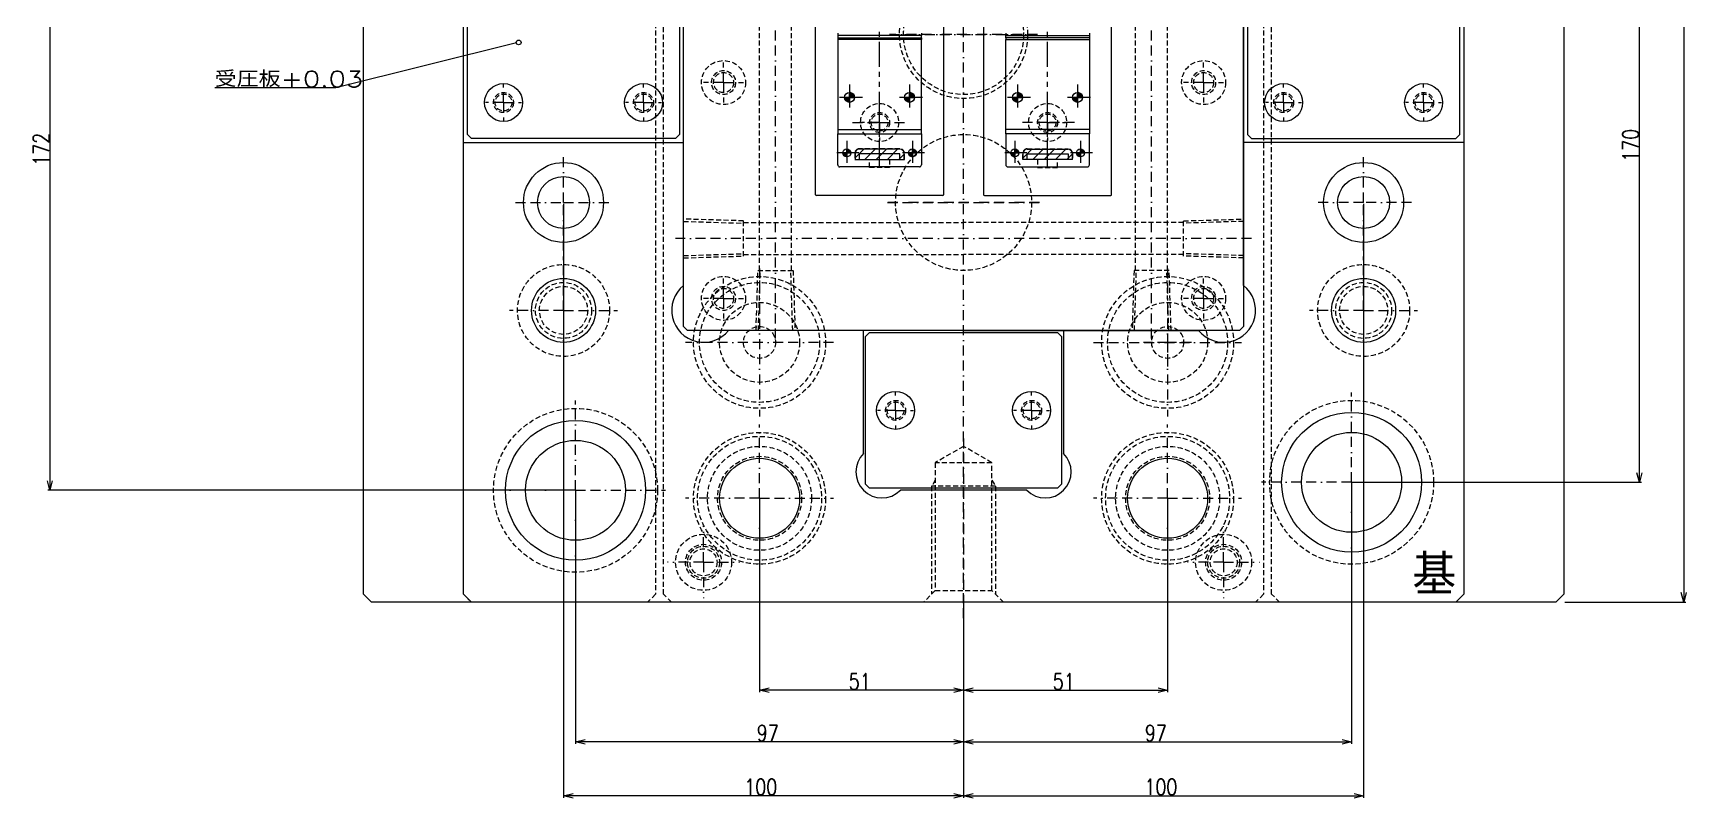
# Model space of a CAD drawing. Extents: x -430 to 437, y -440 to 538.
# Drawn here: x -430 to -16.4, y -440.1 to -248.2 of the extents above; entities that cross this region are included whole.
import ezdxf

# ---------------------------------------------------------------- set-up
doc = ezdxf.new("R2010")
doc.units = 0
for name, pattern in [('BORDER', [8.75, 2.5, -1.25, 2.5, -1.25, 0, -1.25]), ('HIDDEN', [1.875, 1.25, -0.625]), ('PHANTOM', [12.5, 6.25, -1.25, 1.25, -1.25, 1.25, -1.25])]:
    doc.linetypes.add(name, pattern=pattern)
for name, color, linetype in [('1', 7, 'CONTINUOUS'), ('10', 7, 'CONTINUOUS'), ('100', 7, 'CONTINUOUS'), ('11', 7, 'CONTINUOUS'), ('136', 7, 'CONTINUOUS'), ('2', 7, 'CONTINUOUS'), ('5', 7, 'CONTINUOUS'), ('7', 7, 'CONTINUOUS'), ('8', 7, 'CONTINUOUS'), ('9', 7, 'CONTINUOUS')]:
    doc.layers.add(name, color=color, linetype=linetype)
doc.styles.add('EXCESS_STANDARD', font='txt', dxfattribs={"height": 0.2, "bigfont": 'BIGFONT'})
doc.dimstyles.new('ISO-25', dxfattribs={"dimtxt": 4, "dimasz": 2.4, "dimexe": 0.18, "dimexo": 0.3, "dimgap": 0.2, "dimtad": 1, "dimtih": 1, "dimtoh": 1, "dimzin": 12, "dimcen": 0.09, "dimazin": 3, "dimtfac": 0.5, "dimtofl": 0, "dimtmove": 0, "dimatfit": 3})

# ---------------------------------------------------------------- blocks, each defined once
blk = doc.blocks.new('*D27')
at = {"layer": '1', "color": 50, "linetype": 'CONTINUOUS'}
for p, q in [((-426.432429, -193.001839), (-425.832429, -190.601839)), ((-349.747036, -190.601839), (-426.332429, -190.601839)), ((-425.832429, -190.601839), (-425.232429, -193.001839)), ((-425.832429, -190.601839), (-425.832429, -362.601839)), ((-425.832429, -362.601839), (-426.432429, -360.201839)), ((-294.747036, -362.601839), (-426.332429, -362.601839)), ((-425.232429, -360.201839), (-425.832429, -362.601839))]:
    blk.add_line(p, q, dxfattribs=at)
at = {"layer": '1', "color": 7, "linetype": 'CONTINUOUS', "style": 'EXCESS_STANDARD', "width": 0.8}
blk.add_text('172', height=4, rotation=90, dxfattribs=at).set_placement((-426.032429, -281.401839))
blk = doc.blocks.new('*D28')
at = {"layer": '1', "color": 50, "linetype": 'CONTINUOUS'}
for p, q in [((-45.147036, -190.601839), (-28.024828, -190.601839)), ((-29.124828, -193.001839), (-28.524828, -190.601839)), ((-28.524828, -190.601839), (-27.924828, -193.001839)), ((-28.524828, -360.601839), (-28.524828, -190.601839)), ((-28.524828, -360.601839), (-29.124828, -358.201839)), ((-27.924828, -358.201839), (-28.524828, -360.601839)), ((-100.147036, -360.601839), (-28.024828, -360.601839))]:
    blk.add_line(p, q, dxfattribs=at)
at = {"layer": '1', "color": 7, "linetype": 'CONTINUOUS', "style": 'EXCESS_STANDARD', "width": 0.8}
blk.add_text('170', height=4, rotation=90, dxfattribs=at).set_placement((-28.724828, -280.401839))
blk = doc.blocks.new('*D30')
at = {"layer": '1', "color": 50, "linetype": 'CONTINUOUS'}
for p, q in [((-248.447036, -364.901839), (-248.447036, -413.120528)), ((-197.447036, -392.901839), (-197.447036, -413.120528)), ((-248.447036, -412.620528), (-246.047036, -412.020528)), ((-246.047036, -413.220528), (-248.447036, -412.620528)), ((-197.447036, -412.620528), (-248.447036, -412.620528)), ((-199.847036, -412.020528), (-197.447036, -412.620528)), ((-197.447036, -412.620528), (-199.847036, -413.220528))]:
    blk.add_line(p, q, dxfattribs=at)
at = {"layer": '1', "color": 7, "linetype": 'CONTINUOUS', "style": 'EXCESS_STANDARD', "width": 0.8}
blk.add_text('51', height=4, dxfattribs=at).set_placement((-226.147036, -412.420528))
blk = doc.blocks.new('*D31')
at = {"layer": '1', "color": 50, "linetype": 'CONTINUOUS'}
for p, q in [((-146.447036, -364.901839), (-146.447036, -413.120528)), ((-197.447036, -390.901839), (-197.447036, -413.120528)), ((-197.447036, -412.620528), (-195.047036, -412.020528)), ((-195.047036, -413.220528), (-197.447036, -412.620528)), ((-197.447036, -412.620528), (-146.447036, -412.620528)), ((-148.847036, -412.020528), (-146.447036, -412.620528)), ((-146.447036, -412.620528), (-148.847036, -413.220528))]:
    blk.add_line(p, q, dxfattribs=at)
at = {"layer": '1', "color": 7, "linetype": 'CONTINUOUS', "style": 'EXCESS_STANDARD', "width": 0.8}
blk.add_text('51', height=4, dxfattribs=at).set_placement((-175.147036, -412.420528))
blk = doc.blocks.new('*D32')
at = {"layer": '1', "color": 50, "linetype": 'CONTINUOUS'}
for p, q in [((-297.45, -290.9), (-297.45, -439.51)), ((-197.45, -390.9), (-197.45, -439.51)), ((-297.45, -439.01), (-295.05, -438.41)), ((-199.85, -438.41), (-197.45, -439.01)), ((-295.05, -439.61), (-297.45, -439.01)), ((-197.45, -439.01), (-297.45, -439.01)), ((-197.45, -439.01), (-199.85, -439.61))]:
    blk.add_line(p, q, dxfattribs=at)
at = {"layer": '1', "color": 7, "linetype": 'CONTINUOUS', "style": 'EXCESS_STANDARD', "width": 0.8}
blk.add_text('100', height=4, dxfattribs=at).set_placement((-252.25, -438.81))
blk = doc.blocks.new('*D33')
at = {"layer": '1', "color": 50, "linetype": 'CONTINUOUS'}
for p, q in [((-294.447036, -362.901839), (-294.447036, -426.018505)), ((-197.447036, -392.901839), (-197.447036, -426.018505)), ((-294.447036, -425.518505), (-292.047036, -424.918505)), ((-292.047036, -426.118505), (-294.447036, -425.518505)), ((-197.447036, -425.518505), (-294.447036, -425.518505)), ((-199.847036, -424.918505), (-197.447036, -425.518505)), ((-197.447036, -425.518505), (-199.847036, -426.118505))]:
    blk.add_line(p, q, dxfattribs=at)
at = {"layer": '1', "color": 7, "linetype": 'CONTINUOUS', "style": 'EXCESS_STANDARD', "width": 0.8}
blk.add_text('97', height=4, dxfattribs=at).set_placement((-249.147036, -425.318505))
blk = doc.blocks.new('*D34')
at = {"layer": '1', "color": 50, "linetype": 'CONTINUOUS'}
for p, q in [((-100.447036, -360.901839), (-100.447036, -426.018505)), ((-197.447036, -392.901839), (-197.447036, -426.018505)), ((-197.447036, -425.518505), (-195.047036, -424.918505)), ((-195.047036, -426.118505), (-197.447036, -425.518505)), ((-197.447036, -425.518505), (-100.447036, -425.518505)), ((-102.847036, -424.918505), (-100.447036, -425.518505)), ((-100.447036, -425.518505), (-102.847036, -426.118505))]:
    blk.add_line(p, q, dxfattribs=at)
at = {"layer": '1', "color": 7, "linetype": 'CONTINUOUS', "style": 'EXCESS_STANDARD', "width": 0.8}
blk.add_text('97', height=4, dxfattribs=at).set_placement((-152.147036, -425.318505))
blk = doc.blocks.new('*D35')
at = {"layer": '1', "color": 50, "linetype": 'CONTINUOUS'}
for p, q in [((-97.45, -290.9), (-97.45, -439.51)), ((-197.45, -392.9), (-197.45, -439.51)), ((-197.45, -439.01), (-195.05, -438.41)), ((-99.85, -438.41), (-97.45, -439.01)), ((-195.05, -439.61), (-197.45, -439.01)), ((-197.45, -439.01), (-97.45, -439.01)), ((-97.45, -439.01), (-99.85, -439.61))]:
    blk.add_line(p, q, dxfattribs=at)
at = {"layer": '1', "color": 7, "linetype": 'CONTINUOUS', "style": 'EXCESS_STANDARD', "width": 0.8}
blk.add_text('100', height=4, dxfattribs=at).set_placement((-152.25, -438.81))
blk = doc.blocks.new('*D68')
at = {"layer": '136', "color": 50, "linetype": 'CONTINUOUS'}
for p, q in [((-47.147036, 9.398161), (-16.947036, 9.398161)), ((-18.047036, 6.998161), (-17.447036, 9.398161)), ((-17.447036, 9.398161), (-16.847036, 6.998161)), ((-17.447036, 9.398161), (-17.447036, -390.601839)), ((-17.447036, -390.601839), (-18.047036, -388.201839)), ((-16.847036, -388.201839), (-17.447036, -390.601839)), ((-47.147036, -390.601839), (-16.947036, -390.601839))]:
    blk.add_line(p, q, dxfattribs=at)
at = {"layer": '136', "color": 7, "linetype": 'CONTINUOUS', "style": 'EXCESS_STANDARD', "width": 0.8}
blk.add_text('400', height=4, rotation=90, dxfattribs=at).set_placement((-17.647036, -195.401839))

msp = doc.modelspace()

# ---------------------------------------------------------------- linework, layer by layer
at = {"layer": '1', "color": 141, "linetype": 'BORDER'}
for p, q in [((-197.447, -394.6018), (-197.447, 13.3982)), ((-215.947, -248.6018), (-178.947, -248.6018)), ((-178.947, -248.6018), (-215.947, -248.6018)), ((-225.947, -264.3038), (-229.197, -264.3038)), ((-225.947, -261.0538), (-225.947, -264.3038)), ((-222.697, -264.3038), (-225.947, -264.3038)), ((-225.947, -264.3038), (-225.947, -267.5538)), ((-218.447, -270.6018), (-218.447, -263.8518)), ((-210.947, -264.3038), (-214.197, -264.3038)), ((-210.947, -261.0538), (-210.947, -264.3038)), ((-207.697, -264.3038), (-210.947, -264.3038)), ((-210.947, -264.3038), (-210.947, -267.5538)), ((-183.947, -264.3038), (-187.197, -264.3038)), ((-183.947, -261.0538), (-183.947, -264.3038)), ((-180.697, -264.3038), (-183.947, -264.3038)), ((-183.947, -264.3038), (-183.947, -267.5538)), ((-176.447, -270.6018), (-176.447, -263.8518)), ((-168.947, -264.3038), (-172.197, -264.3038)), ((-168.947, -261.0538), (-168.947, -264.3038)), ((-165.697, -264.3038), (-168.947, -264.3038)), ((-168.947, -264.3038), (-168.947, -267.5538)), ((-225.197, -270.6018), (-218.447, -270.6018)), ((-218.447, -270.6018), (-211.697, -270.6018)), ((-218.447, -277.3518), (-218.447, -270.6018)), ((-176.447, -270.6018), (-183.197, -270.6018)), ((-169.697, -270.6018), (-176.447, -270.6018)), ((-176.447, -277.3518), (-176.447, -270.6018)), ((-226.647, -275.1948), (-226.647, -278.1948)), ((-210.247, -275.1948), (-210.247, -278.1948)), ((-184.647, -275.1948), (-184.647, -278.1948)), ((-168.247, -275.1948), (-168.247, -278.1948)), ((-297.447, -290.6018), (-297.447, -278.6018)), ((-226.647, -278.1948), (-229.647, -278.1948)), ((-223.647, -278.1948), (-226.647, -278.1948)), ((-226.647, -278.1948), (-226.647, -281.1948)), ((-210.247, -278.1948), (-213.247, -278.1948)), ((-207.247, -278.1948), (-210.247, -278.1948)), ((-210.247, -278.1948), (-210.247, -281.1948)), ((-184.647, -278.1948), (-187.647, -278.1948)), ((-181.647, -278.1948), (-184.647, -278.1948)), ((-184.647, -278.1948), (-184.647, -281.1948)), ((-168.247, -278.1948), (-171.247, -278.1948)), ((-165.247, -278.1948), (-168.247, -278.1948)), ((-168.247, -278.1948), (-168.247, -281.1948)), ((-97.447, -290.6018), (-97.447, -278.6018)), ((-309.447, -290.6018), (-297.447, -290.6018)), ((-297.447, -290.6018), (-285.447, -290.6018)), ((-297.447, -302.6018), (-297.447, -290.6018)), ((-216.447, -290.6018), (-178.447, -290.6018)), ((-178.447, -290.6018), (-216.447, -290.6018)), ((-97.447, -290.6018), (-109.447, -290.6018)), ((-85.447, -290.6018), (-97.447, -290.6018)), ((-97.447, -302.6018), (-97.447, -290.6018)), ((-248.447, -307.1018), (-248.447, -344.1018)), ((-146.447, -307.1018), (-146.447, -344.1018)), ((-146.447, -319.6018), (-146.447, -325.6018)), ((-229.947, -325.6018), (-266.947, -325.6018)), ((-164.947, -325.6018), (-127.947, -325.6018)), ((-146.447, -325.6018), (-152.447, -325.6018)), ((-146.447, -325.6018), (-146.447, -331.6018)), ((-140.447, -325.6018), (-146.447, -325.6018)), ((-248.447, -364.6018), (-248.447, -346.1018)), ((-146.447, -364.6018), (-146.447, -346.1018)), ((-197.447, -349.6018), (-197.447, -392.6018)), ((-248.447, -364.6018), (-266.947, -364.6018)), ((-248.447, -364.6018), (-229.947, -364.6018)), ((-248.447, -364.6018), (-248.447, -383.1018)), ((-146.447, -364.6018), (-164.947, -364.6018)), ((-146.447, -364.6018), (-127.947, -364.6018)), ((-146.447, -364.6018), (-146.447, -383.1018))]:
    msp.add_line(p, q, dxfattribs=at)
at = {"layer": '1', "color": 7, "linetype": 'CONTINUOUS'}
for p, q in [((-347.447, -388.6018), (-347.447, 7.3982)), ((-322.447, -388.6018), (-322.447, 7.3982)), ((-72.447, 7.3982), (-72.447, -388.6018)), ((-47.447, 7.3982), (-47.447, -388.6018)), ((-321.447, -273.6018), (-321.447, -107.6018)), ((-268.447, -107.6018), (-268.447, -273.6018)), ((-126.447, -107.6018), (-126.447, -273.6018)), ((-73.447, -273.6018), (-73.447, -107.6018)), ((-267.447, -311.3528), (-267.447, -190.6018)), ((-267.447, -321.6018), (-267.447, -191.6018)), ((-127.447, -311.3528), (-127.447, -190.6018)), ((-127.447, -191.6018), (-127.447, -321.6018)), ((-228.902, -248.2206), (-228.902, -248.7998)), ((-207.992, -248.7998), (-228.902, -248.7998)), ((-228.902, -248.7998), (-228.902, -249.3791)), ((-228.902, -249.3791), (-207.992, -249.3791)), ((-228.902, -249.3791), (-228.902, -249.8625)), ((-207.992, -249.8625), (-228.902, -249.8625)), ((-228.902, -249.8625), (-228.902, -272.3102)), ((-207.992, -248.2206), (-207.992, -248.7998)), ((-207.992, -249.3791), (-207.992, -248.7998)), ((-207.992, -249.3791), (-207.992, -249.8625)), ((-207.992, -272.3102), (-207.992, -249.8627)), ((-186.902, -248.2206), (-186.902, -248.7998)), ((-186.902, -248.7998), (-165.992, -248.7998)), ((-186.902, -249.3791), (-186.902, -248.7998)), ((-165.992, -249.3791), (-186.902, -249.3791)), ((-186.902, -249.3791), (-186.902, -249.8625)), ((-186.902, -249.8625), (-165.992, -249.8625)), ((-186.902, -272.3102), (-186.902, -249.8627)), ((-165.992, -248.2206), (-165.992, -248.7998)), ((-165.992, -248.7998), (-165.992, -249.3791)), ((-165.992, -249.3791), (-165.992, -249.8625)), ((-165.992, -249.8625), (-165.992, -272.3102)), ((-228.902, -272.3102), (-207.992, -272.3102)), ((-228.902, -272.3102), (-228.902, -273.4378)), ((-207.992, -273.4378), (-207.992, -272.3102)), ((-165.992, -272.3102), (-186.902, -272.3102)), ((-186.902, -273.4378), (-186.902, -272.3102)), ((-165.992, -272.3102), (-165.992, -273.4378)), ((-322.447, -275.6018), (-267.447, -275.6018)), ((-320.447, -274.6018), (-321.447, -273.6018)), ((-269.447, -274.6018), (-320.447, -274.6018)), ((-268.447, -273.6018), (-269.447, -274.6018)), ((-228.902, -273.4378), (-207.992, -273.4378)), ((-228.902, -281.1848), (-228.902, -273.4378)), ((-207.992, -273.4378), (-207.992, -281.1848)), ((-165.992, -273.4378), (-186.902, -273.4378)), ((-186.902, -273.4378), (-186.902, -281.1848)), ((-165.992, -281.1848), (-165.992, -273.4378)), ((-72.447, -275.6018), (-127.447, -275.6018)), ((-126.447, -273.6018), (-125.447, -274.6018)), ((-125.447, -274.6018), (-74.447, -274.6018)), ((-74.447, -274.6018), (-73.447, -273.6018)), ((-224.567, -278.2778), (-224.567, -279.8078)), ((-224.567, -279.8078), (-212.327, -279.8078)), ((-213.347, -277.2578), (-223.547, -277.2578)), ((-213.347, -278.4308), (-223.547, -278.4308)), ((-223.547, -278.4308), (-223.547, -279.8078)), ((-213.347, -279.8078), (-213.347, -278.4308)), ((-212.327, -279.8078), (-212.327, -278.2778)), ((-182.567, -279.8078), (-182.567, -278.2778)), ((-170.327, -279.8078), (-182.567, -279.8078)), ((-181.547, -277.2578), (-171.347, -277.2578)), ((-181.547, -279.8078), (-181.547, -278.4308)), ((-181.547, -278.4308), (-171.347, -278.4308)), ((-171.347, -278.4308), (-171.347, -279.8078)), ((-170.327, -278.2778), (-170.327, -279.8078)), ((-208.502, -281.6948), (-228.392, -281.6948)), ((-186.392, -281.6948), (-166.502, -281.6948)), ((-266.447, -322.6018), (-267.447, -321.6018)), ((-128.447, -322.6018), (-266.447, -322.6018)), ((-197.447, -322.6018), (-256.198, -322.6018)), ((-222.447, -353.4095), (-222.447, -322.6018)), ((-197.447, -322.6018), (-138.6961, -322.6018)), ((-172.447, -322.6018), (-172.447, -353.4095)), ((-127.447, -321.6018), (-128.447, -322.6018)), ((-221.947, -324.1018), (-220.947, -323.1018)), ((-221.947, -361.1018), (-221.947, -324.1018)), ((-220.947, -323.1018), (-173.947, -323.1018)), ((-173.947, -323.1018), (-172.947, -324.1018)), ((-172.947, -324.1018), (-172.947, -361.1018)), ((-220.947, -362.1018), (-221.947, -361.1018)), ((-173.947, -362.1018), (-220.947, -362.1018)), ((-181.6394, -362.6018), (-213.2546, -362.6018)), ((-172.947, -361.1018), (-173.947, -362.1018)), ((-345.447, -390.6018), (-347.447, -388.6018)), ((-320.447, -390.6018), (-322.447, -388.6018)), ((-72.447, -388.6018), (-74.447, -390.6018)), ((-47.447, -388.6018), (-49.447, -390.6018)), ((-49.447, -390.6018), (-345.447, -390.6018)), ((-74.447, -390.6018), (-320.447, -390.6018))]:
    msp.add_line(p, q, dxfattribs=at)
at = {"layer": '1', "color": 7, "linetype": 'HIDDEN'}
for p, q in [((-322.447, -388.6018), (-322.447, 7.3982)), ((-274.447, 7.3982), (-274.447, -388.6018)), ((-272.447, -388.6018), (-272.447, 7.3982)), ((-122.447, 7.3982), (-122.447, -388.6018)), ((-120.447, -388.6018), (-120.447, 7.3982)), ((-72.447, 7.3982), (-72.447, -388.6018)), ((-197.447, -351.6018), (-204.547, -355.701)), ((-190.347, -355.701), (-204.547, -355.701)), ((-204.547, -355.701), (-204.547, -387.7018)), ((-190.347, -355.701), (-197.447, -351.6018)), ((-190.347, -387.7018), (-190.347, -355.701)), ((-189.447, -361.6018), (-205.447, -361.6018)), ((-320.447, -390.6018), (-322.447, -388.6018)), ((-274.447, -388.6018), (-276.447, -390.6018)), ((-270.447, -390.6018), (-272.447, -388.6018)), ((-204.547, -387.7018), (-207.447, -390.6018)), ((-204.547, -387.7018), (-190.347, -387.7018)), ((-187.447, -390.6018), (-190.347, -387.7018)), ((-122.447, -388.6018), (-124.447, -390.6018)), ((-118.447, -390.6018), (-120.447, -388.6018)), ((-72.447, -388.6018), (-74.447, -390.6018)), ((-276.447, -390.6018), (-320.447, -390.6018)), ((-124.447, -390.6018), (-270.447, -390.6018)), ((-74.447, -390.6018), (-118.447, -390.6018))]:
    msp.add_line(p, q, dxfattribs=at)
at = {"layer": '1', "color": 71, "linetype": 'CONTINUOUS'}
for p, q in [((-234.447, -288.6518), (-234.447, -221.8518)), ((-202.447, -221.8518), (-202.447, -288.6518)), ((-192.447, -221.8518), (-192.447, -288.6518)), ((-160.447, -288.6518), (-160.447, -221.8518)), ((-202.647, -288.8518), (-234.247, -288.8518)), ((-192.247, -288.8518), (-160.647, -288.8518))]:
    msp.add_line(p, q, dxfattribs=at)
at = {"layer": '1', "color": 50, "linetype": 'CONTINUOUS'}
for p, q in [((-309.242, -250.7036), (-354.3969, -261.9185)), ((-354.3969, -261.9185), (-384.6469, -261.9185))]:
    msp.add_line(p, q, dxfattribs=at)
at = {"layer": '1', "color": 121, "linetype": 'CONTINUOUS'}
for p, q in [((-225.947, -264.3038), (-227.197, -264.3038)), ((-227.1651, -264.5844), (-226.8845, -264.3038)), ((-227.0863, -264.8181), (-226.572, -264.3038)), ((-226.9732, -265.0176), (-226.2595, -264.3038)), ((-226.8309, -265.1877), (-225.947, -264.3038)), ((-226.6607, -265.3301), (-225.947, -264.6163)), ((-225.947, -264.3038), (-225.947, -263.0538)), ((-225.6664, -263.0857), (-225.947, -263.3663)), ((-225.4327, -263.1645), (-225.947, -263.6788)), ((-225.2333, -263.2776), (-225.947, -263.9913)), ((-225.0632, -263.42), (-225.947, -264.3038)), ((-225.947, -264.3038), (-224.697, -264.3038)), ((-225.947, -264.3038), (-225.947, -265.5538)), ((-224.9208, -263.5901), (-225.6345, -264.3038)), ((-224.8077, -263.7895), (-225.322, -264.3038)), ((-224.7289, -264.0232), (-225.0095, -264.3038)), ((-210.947, -264.3038), (-212.197, -264.3038)), ((-212.1651, -264.5844), (-211.8845, -264.3038)), ((-212.0863, -264.8181), (-211.572, -264.3038)), ((-211.9732, -265.0176), (-211.2595, -264.3038)), ((-211.8309, -265.1877), (-210.947, -264.3038)), ((-211.6607, -265.3301), (-210.947, -264.6163)), ((-210.947, -264.3038), (-210.947, -263.0538)), ((-210.6664, -263.0857), (-210.947, -263.3663)), ((-210.4327, -263.1645), (-210.947, -263.6788)), ((-210.2333, -263.2776), (-210.947, -263.9913)), ((-210.0632, -263.42), (-210.947, -264.3038)), ((-210.947, -264.3038), (-209.697, -264.3038)), ((-210.947, -264.3038), (-210.947, -265.5538)), ((-209.9208, -263.5901), (-210.6345, -264.3038)), ((-209.8077, -263.7895), (-210.322, -264.3038)), ((-209.7289, -264.0232), (-210.0095, -264.3038)), ((-183.947, -264.3038), (-185.197, -264.3038)), ((-185.1651, -264.5844), (-184.8845, -264.3038)), ((-185.0863, -264.8181), (-184.572, -264.3038)), ((-184.9732, -265.0176), (-184.2595, -264.3038)), ((-184.8309, -265.1877), (-183.947, -264.3038)), ((-184.6607, -265.3301), (-183.947, -264.6163)), ((-183.947, -264.3038), (-183.947, -263.0538)), ((-183.6664, -263.0857), (-183.947, -263.3663)), ((-183.4327, -263.1645), (-183.947, -263.6788)), ((-183.2333, -263.2776), (-183.947, -263.9913)), ((-183.0632, -263.42), (-183.947, -264.3038)), ((-183.947, -264.3038), (-182.697, -264.3038)), ((-183.947, -264.3038), (-183.947, -265.5538)), ((-182.9208, -263.5901), (-183.6345, -264.3038)), ((-182.8077, -263.7895), (-183.322, -264.3038)), ((-182.7289, -264.0232), (-183.0095, -264.3038)), ((-168.947, -264.3038), (-170.197, -264.3038)), ((-170.1651, -264.5844), (-169.8845, -264.3038)), ((-170.0863, -264.8181), (-169.572, -264.3038)), ((-169.9732, -265.0176), (-169.2595, -264.3038)), ((-169.8309, -265.1877), (-168.947, -264.3038)), ((-169.6607, -265.3301), (-168.947, -264.6163)), ((-168.947, -264.3038), (-168.947, -263.0538)), ((-168.6664, -263.0857), (-168.947, -263.3663)), ((-168.4327, -263.1645), (-168.947, -263.6788)), ((-168.2333, -263.2776), (-168.947, -263.9913)), ((-168.0632, -263.42), (-168.947, -264.3038)), ((-168.947, -264.3038), (-167.697, -264.3038)), ((-168.947, -264.3038), (-168.947, -265.5538)), ((-167.9208, -263.5901), (-168.6345, -264.3038)), ((-167.8077, -263.7895), (-168.322, -264.3038)), ((-167.7289, -264.0232), (-168.0095, -264.3038)), ((-226.4613, -265.4431), (-225.947, -264.9288)), ((-226.2276, -265.5219), (-225.947, -265.2413)), ((-211.4613, -265.4431), (-210.947, -264.9288)), ((-211.2276, -265.5219), (-210.947, -265.2413)), ((-184.4613, -265.4431), (-183.947, -264.9288)), ((-184.2276, -265.5219), (-183.947, -265.2413)), ((-169.4613, -265.4431), (-168.947, -264.9288)), ((-169.2276, -265.5219), (-168.947, -265.2413))]:
    msp.add_line(p, q, dxfattribs=at)
at = {"layer": '1', "color": 144, "linetype": 'CONTINUOUS'}
for p, q in [((-226.647, -278.1948), (-227.647, -278.1948)), ((-227.6215, -278.4193), (-227.397, -278.1948)), ((-227.5585, -278.6063), (-227.147, -278.1948)), ((-227.468, -278.7658), (-226.897, -278.1948)), ((-227.3541, -278.9019), (-226.647, -278.1948)), ((-227.218, -279.0158), (-226.647, -278.4448)), ((-227.0585, -279.1063), (-226.647, -278.6948)), ((-226.8715, -279.1693), (-226.647, -278.9448)), ((-226.647, -278.1948), (-226.647, -277.1948)), ((-226.4226, -277.2204), (-226.647, -277.4448)), ((-226.2356, -277.2834), (-226.647, -277.6948)), ((-226.0761, -277.3739), (-226.647, -277.9448)), ((-225.9399, -277.4877), (-226.647, -278.1948)), ((-226.647, -278.1948), (-225.647, -278.1948)), ((-226.647, -278.1948), (-226.647, -279.1948)), ((-225.8261, -277.6239), (-226.397, -278.1948)), ((-225.7356, -277.7834), (-226.147, -278.1948)), ((-225.6726, -277.9704), (-225.897, -278.1948)), ((-210.247, -278.1948), (-211.247, -278.1948)), ((-211.2215, -278.4193), (-210.997, -278.1948)), ((-211.1585, -278.6063), (-210.747, -278.1948)), ((-211.068, -278.7658), (-210.497, -278.1948)), ((-210.9541, -278.9019), (-210.247, -278.1948)), ((-210.818, -279.0158), (-210.247, -278.4448)), ((-210.6585, -279.1063), (-210.247, -278.6948)), ((-210.4715, -279.1693), (-210.247, -278.9448)), ((-210.247, -278.1948), (-210.247, -277.1948)), ((-210.0226, -277.2204), (-210.247, -277.4448)), ((-209.8356, -277.2834), (-210.247, -277.6948)), ((-209.6761, -277.3739), (-210.247, -277.9448)), ((-209.5399, -277.4877), (-210.247, -278.1948)), ((-210.247, -278.1948), (-209.247, -278.1948)), ((-210.247, -278.1948), (-210.247, -279.1948)), ((-209.4261, -277.6239), (-209.997, -278.1948)), ((-209.3356, -277.7834), (-209.747, -278.1948)), ((-209.2726, -277.9704), (-209.497, -278.1948)), ((-184.647, -278.1948), (-185.647, -278.1948)), ((-185.6215, -278.4193), (-185.397, -278.1948)), ((-185.5585, -278.6063), (-185.147, -278.1948)), ((-185.468, -278.7658), (-184.897, -278.1948)), ((-185.3541, -278.9019), (-184.647, -278.1948)), ((-185.218, -279.0158), (-184.647, -278.4448)), ((-185.0585, -279.1063), (-184.647, -278.6948)), ((-184.8715, -279.1693), (-184.647, -278.9448)), ((-184.647, -278.1948), (-184.647, -277.1948)), ((-184.4226, -277.2204), (-184.647, -277.4448)), ((-184.2356, -277.2834), (-184.647, -277.6948)), ((-184.0761, -277.3739), (-184.647, -277.9448)), ((-183.9399, -277.4877), (-184.647, -278.1948)), ((-184.647, -278.1948), (-183.647, -278.1948)), ((-184.647, -278.1948), (-184.647, -279.1948)), ((-183.8261, -277.6239), (-184.397, -278.1948)), ((-183.7356, -277.7834), (-184.147, -278.1948)), ((-183.6726, -277.9704), (-183.897, -278.1948)), ((-168.247, -278.1948), (-169.247, -278.1948)), ((-169.2215, -278.4193), (-168.997, -278.1948)), ((-169.1585, -278.6063), (-168.747, -278.1948)), ((-169.068, -278.7658), (-168.497, -278.1948)), ((-168.9541, -278.9019), (-168.247, -278.1948)), ((-168.818, -279.0158), (-168.247, -278.4448)), ((-168.6585, -279.1063), (-168.247, -278.6948)), ((-168.4715, -279.1693), (-168.247, -278.9448)), ((-168.247, -278.1948), (-168.247, -277.1948)), ((-168.0226, -277.2204), (-168.247, -277.4448)), ((-167.8356, -277.2834), (-168.247, -277.6948)), ((-167.6761, -277.3739), (-168.247, -277.9448)), ((-167.5399, -277.4877), (-168.247, -278.1948)), ((-168.247, -278.1948), (-167.247, -278.1948)), ((-168.247, -278.1948), (-168.247, -279.1948)), ((-167.4261, -277.6239), (-167.997, -278.1948)), ((-167.3356, -277.7834), (-167.747, -278.1948)), ((-167.2726, -277.9704), (-167.497, -278.1948))]:
    msp.add_line(p, q, dxfattribs=at)
at = {"layer": '1', "color": 91, "linetype": 'HIDDEN'}
for p, q in [((-220.947, -281.8078), (-220.947, -279.8078)), ((-215.947, -279.8078), (-215.947, -281.8078)), ((-178.947, -279.8078), (-178.947, -281.8078)), ((-173.947, -281.8078), (-173.947, -279.8078)), ((-215.947, -281.8078), (-220.947, -281.8078)), ((-178.947, -281.8078), (-173.947, -281.8078))]:
    msp.add_line(p, q, dxfattribs=at)
at = {"layer": '1', "color": 141, "linetype": 'HIDDEN'}
for p, q in [((-204.547, -360.043), (-205.447, -361.6018)), ((-205.447, -361.6018), (-205.447, -388.6018)), ((-190.347, -360.043), (-189.447, -361.6018)), ((-189.447, -361.6018), (-189.447, -388.6018))]:
    msp.add_line(p, q, dxfattribs=at)
at = {"layer": '1', "color": 7, "linetype": 'HIDDEN'}
for centre, radius in [((-197.447, -248.6018), 16), ((-197.447, -248.6018), 15), ((-197.447, -290.6018), 17)]:
    msp.add_circle(centre, radius, dxfattribs=at)
at = {"layer": '1', "color": 50, "linetype": 'CONTINUOUS'}
msp.add_circle((-308.6597, -250.559), 0.6, dxfattribs=at)
at = {"layer": '1', "color": 2, "linetype": 'HIDDEN'}
for centre in [(-257.447, -260.6018), (-137.447, -260.6018), (-257.447, -314.6018), (-137.447, -314.6018)]:
    msp.add_circle(centre, 5.5, dxfattribs=at)
at = {"layer": '1', "color": 141, "linetype": 'CONTINUOUS'}
for centre in [(-312.447, -265.6018), (-277.447, -265.6018), (-117.447, -265.6018), (-82.447, -265.6018), (-214.447, -342.6018), (-180.447, -342.6018)]:
    msp.add_circle(centre, 4.75, dxfattribs=at)
at = {"layer": '1', "color": 121, "linetype": 'CONTINUOUS'}
for centre in [(-225.947, -264.3038), (-210.947, -264.3038), (-183.947, -264.3038), (-168.947, -264.3038)]:
    msp.add_circle(centre, 1.25, dxfattribs=at)
at = {"layer": '1', "color": 121, "linetype": 'HIDDEN'}
for centre in [(-218.447, -270.6018), (-176.447, -270.6018)]:
    msp.add_circle(centre, 4.75, dxfattribs=at)
at = {"layer": '1', "color": 7, "linetype": 'CONTINUOUS'}
for centre, radius in [((-297.447, -290.6018), 10), ((-97.447, -290.6018), 10), ((-297.447, -290.6018), 6.5), ((-97.447, -290.6018), 6.5)]:
    msp.add_circle(centre, radius, dxfattribs=at)
at = {"layer": '1', "color": 144, "linetype": 'CONTINUOUS'}
for centre in [(-226.647, -278.1948), (-210.247, -278.1948), (-184.647, -278.1948), (-168.247, -278.1948)]:
    msp.add_circle(centre, 1, dxfattribs=at)
at = {"layer": '1', "color": 91, "linetype": 'HIDDEN'}
for centre, radius in [((-248.447, -325.6018), 16.5), ((-146.447, -325.6018), 16.5), ((-248.447, -325.6018), 15), ((-146.447, -325.6018), 15), ((-248.447, -325.6018), 10), ((-146.447, -325.6018), 10), ((-248.447, -325.6018), 4), ((-146.447, -325.6018), 4), ((-248.447, -364.6018), 15.5), ((-146.447, -364.6018), 15.5), ((-248.447, -364.6018), 10.5), ((-146.447, -364.6018), 10.5)]:
    msp.add_circle(centre, radius, dxfattribs=at)
at = {"layer": '1', "color": 1, "linetype": 'CONTINUOUS'}
for centre in [(-294.447, -362.6018), (-100.447, -360.6018)]:
    msp.add_circle(centre, 12.5, dxfattribs=at)
at = {"layer": '1', "color": 141, "linetype": 'HIDDEN'}
for centre in [(-248.447, -364.6018), (-146.447, -364.6018)]:
    msp.add_circle(centre, 16.5, dxfattribs=at)
at = {"layer": '1', "color": 7, "linetype": 'CONTINUOUS'}
for centre, radius, start, end in [((-228.392, -281.1848), 0.51, 180, 270), ((-223.547, -278.2778), 1.02, 90, 180), ((-213.347, -278.2778), 1.02, 0, 90), ((-208.502, -281.1848), 0.51, 270, 0), ((-186.392, -281.1848), 0.51, 180, 270), ((-181.547, -278.2778), 1.02, 90, 180), ((-171.347, -278.2778), 1.02, 0, 90), ((-166.502, -281.1848), 0.51, 270, 0), ((-262.4266, -317.5814), 8, 128.870131, 321.129869), ((-132.4675, -317.5814), 8, 218.870131, 51.129869), ((-217.8508, -358.0056), 6.5, 135, 315), ((-177.0432, -358.0056), 6.5, 225, 45)]:
    msp.add_arc(centre, radius, start, end, dxfattribs=at)
at = {"layer": '1', "color": 71, "linetype": 'CONTINUOUS'}
for centre, start, end in [((-234.247, -288.6518), 180, 270), ((-202.647, -288.6518), 270, 0), ((-192.247, -288.6518), 180, 270), ((-160.647, -288.6518), 270, 0)]:
    msp.add_arc(centre, 0.2, start, end, dxfattribs=at)
at = {"layer": '10', "color": 141, "linetype": 'BORDER'}
for p, q in [((-262.447, -380.6018), (-262.447, -371.6018)), ((-132.447, -380.6018), (-132.447, -371.6018)), ((-262.447, -380.6018), (-271.447, -380.6018)), ((-262.447, -380.6018), (-253.447, -380.6018)), ((-262.447, -380.6018), (-262.447, -389.6018)), ((-132.447, -380.6018), (-141.447, -380.6018)), ((-132.447, -380.6018), (-123.447, -380.6018)), ((-132.447, -380.6018), (-132.447, -389.6018))]:
    msp.add_line(p, q, dxfattribs=at)
at = {"layer": '10', "color": 2, "linetype": 'HIDDEN'}
for centre in [(-262.447, -380.6018), (-132.447, -380.6018)]:
    msp.add_circle(centre, 7, dxfattribs=at)
at = {"layer": '10', "color": 7, "linetype": 'HIDDEN'}
for centre in [(-262.447, -380.6018), (-132.447, -380.6018)]:
    msp.add_circle(centre, 4.5, dxfattribs=at)
at = {"layer": '100', "color": 150, "linetype": 'CONTINUOUS'}
for p, q in [((-224.6383, -279.4961), (-222.3288, -277.1866)), ((-222.1216, -279.8078), (-219.5004, -277.1866)), ((-219.2932, -279.8078), (-216.6719, -277.1866)), ((-216.4647, -279.8078), (-213.8435, -277.1866)), ((-213.6363, -279.8078), (-212.2558, -278.4273)), ((-182.6383, -279.4961), (-180.3288, -277.1866)), ((-180.1216, -279.8078), (-177.5004, -277.1866)), ((-177.2932, -279.8078), (-174.6719, -277.1866)), ((-174.4647, -279.8078), (-171.8435, -277.1866)), ((-171.6363, -279.8078), (-170.2558, -278.4273))]:
    msp.add_line(p, q, dxfattribs=at)
at = {"layer": '100', "color": 91, "linetype": 'HIDDEN'}
for p, q in [((-224.6383, -278.2778), (-224.6383, -279.8078)), ((-224.6383, -279.8078), (-212.2558, -279.8078)), ((-213.347, -277.1866), (-223.547, -277.1866)), ((-212.2558, -279.8078), (-212.2558, -278.2778)), ((-182.6383, -279.8078), (-182.6383, -278.2778)), ((-170.2558, -279.8078), (-182.6383, -279.8078)), ((-181.547, -277.1866), (-171.347, -277.1866)), ((-170.2558, -278.2778), (-170.2558, -279.8078))]:
    msp.add_line(p, q, dxfattribs=at)
for centre, start, end in [((-223.547, -278.2778), 90, 180), ((-213.347, -278.2778), 0, 90), ((-181.547, -278.2778), 90, 180), ((-171.347, -278.2778), 0, 90)]:
    msp.add_arc(centre, 1.0912, start, end, dxfattribs=at)
at = {"layer": '11', "color": 141, "linetype": 'HIDDEN'}
for p, q in [((-248.447, -307.6018), (-248.447, -209.5503)), ((-240.447, -307.6018), (-240.447, -209.6893)), ((-154.447, -307.6018), (-154.447, -209.6893)), ((-146.447, -307.6018), (-146.447, -209.5503)), ((-252.447, -295.2066), (-267.447, -294.7378)), ((-267.447, -295.3188), (-252.447, -295.7876)), ((-252.447, -303.9971), (-252.447, -295.2066)), ((-252.447, -295.6018), (-197.447, -295.6018)), ((-142.447, -295.6018), (-197.447, -295.6018)), ((-142.447, -295.2066), (-127.447, -294.7378)), ((-142.447, -303.9971), (-142.447, -295.2066)), ((-127.447, -295.3188), (-142.447, -295.7876)), ((-267.447, -303.8848), (-252.447, -303.4161)), ((-267.447, -304.4658), (-252.447, -303.9971)), ((-252.447, -303.6018), (-197.447, -303.6018)), ((-142.447, -303.6018), (-197.447, -303.6018)), ((-127.447, -303.8848), (-142.447, -303.4161)), ((-127.447, -304.4658), (-142.447, -303.9971)), ((-249.311, -322.6018), (-248.8423, -307.6018)), ((-248.8423, -307.6018), (-240.0518, -307.6018)), ((-248.73, -322.6018), (-248.2613, -307.6018)), ((-240.164, -322.6018), (-240.6328, -307.6018)), ((-240.0518, -307.6018), (-239.583, -322.6018)), ((-154.8423, -307.6018), (-155.311, -322.6018)), ((-146.0518, -307.6018), (-154.8423, -307.6018)), ((-154.73, -322.6018), (-154.2613, -307.6018)), ((-146.164, -322.6018), (-146.6328, -307.6018)), ((-145.583, -322.6018), (-146.0518, -307.6018))]:
    msp.add_line(p, q, dxfattribs=at)
at = {"layer": '11', "color": 141, "linetype": 'BORDER'}
for p, q in [((-244.447, -324.6018), (-244.447, -212.5503)), ((-150.447, -324.6018), (-150.447, -212.5503)), ((-125.447, -299.6018), (-269.447, -299.6018))]:
    msp.add_line(p, q, dxfattribs=at)
at = {"layer": '2', "color": 141, "linetype": 'PHANTOM'}
for p, q in [((-218.447, -281.6948), (-218.447, -205.6136)), ((-176.447, -281.6948), (-176.447, -205.6136))]:
    msp.add_line(p, q, dxfattribs=at)
at = {"layer": '2', "color": 141, "linetype": 'BORDER'}
for p, q in [((-257.447, -260.6018), (-257.447, -255.6018)), ((-137.447, -260.6018), (-137.447, -255.6018)), ((-312.447, -265.6018), (-312.447, -261.1018)), ((-277.447, -265.6018), (-277.447, -261.1018)), ((-257.447, -260.6018), (-262.447, -260.6018)), ((-257.447, -260.6018), (-252.447, -260.6018)), ((-257.447, -260.6018), (-257.447, -265.6018)), ((-137.447, -260.6018), (-142.447, -260.6018)), ((-137.447, -260.6018), (-132.447, -260.6018)), ((-137.447, -260.6018), (-137.447, -265.6018)), ((-117.447, -265.6018), (-117.447, -261.1018)), ((-82.447, -265.6018), (-82.447, -261.1018)), ((-312.447, -265.6018), (-316.947, -265.6018)), ((-312.447, -265.6018), (-307.947, -265.6018)), ((-312.447, -265.6018), (-312.447, -270.1018)), ((-277.447, -265.6018), (-281.947, -265.6018)), ((-277.447, -265.6018), (-272.947, -265.6018)), ((-277.447, -265.6018), (-277.447, -270.1018)), ((-218.447, -270.6018), (-218.447, -266.1018)), ((-176.447, -270.6018), (-176.447, -266.1018)), ((-117.447, -265.6018), (-121.947, -265.6018)), ((-117.447, -265.6018), (-112.947, -265.6018)), ((-117.447, -265.6018), (-117.447, -270.1018)), ((-82.447, -265.6018), (-86.947, -265.6018)), ((-82.447, -265.6018), (-77.947, -265.6018)), ((-82.447, -265.6018), (-82.447, -270.1018)), ((-218.447, -270.6018), (-222.947, -270.6018)), ((-218.447, -270.6018), (-213.947, -270.6018)), ((-218.447, -270.6018), (-218.447, -275.1018)), ((-176.447, -270.6018), (-180.947, -270.6018)), ((-176.447, -270.6018), (-171.947, -270.6018)), ((-176.447, -270.6018), (-176.447, -275.1018)), ((-257.447, -314.6018), (-257.447, -309.6018)), ((-137.447, -314.6018), (-137.447, -309.6018)), ((-257.447, -314.6018), (-262.447, -314.6018)), ((-257.447, -314.6018), (-252.447, -314.6018)), ((-257.447, -314.6018), (-257.447, -319.6018)), ((-137.447, -314.6018), (-142.447, -314.6018)), ((-137.447, -314.6018), (-132.447, -314.6018)), ((-137.447, -314.6018), (-137.447, -319.6018)), ((-214.447, -342.6018), (-214.447, -338.1018)), ((-180.447, -342.6018), (-180.447, -338.1018)), ((-214.447, -342.6018), (-218.947, -342.6018)), ((-214.447, -342.6018), (-209.947, -342.6018)), ((-214.447, -342.6018), (-214.447, -347.1018)), ((-180.447, -342.6018), (-184.947, -342.6018)), ((-180.447, -342.6018), (-175.947, -342.6018)), ((-180.447, -342.6018), (-180.447, -347.1018))]:
    msp.add_line(p, q, dxfattribs=at)
at = {"layer": '2', "color": 231, "linetype": 'HIDDEN'}
for centre, radius in [((-257.447, -260.6018), 3), ((-137.447, -260.6018), 3), ((-312.447, -265.6018), 2.5), ((-277.447, -265.6018), 2.5), ((-117.447, -265.6018), 2.5), ((-82.447, -265.6018), 2.5), ((-218.447, -270.6018), 2.5), ((-176.447, -270.6018), 2.5), ((-257.447, -314.6018), 3), ((-137.447, -314.6018), 3), ((-214.447, -342.6018), 2.5), ((-180.447, -342.6018), 2.5)]:
    msp.add_circle(centre, radius, dxfattribs=at)
at = {"layer": '2', "color": 141, "linetype": 'HIDDEN'}
for centre, radius in [((-257.447, -260.6018), 2.5), ((-137.447, -260.6018), 2.5), ((-312.447, -265.6018), 2.1), ((-277.447, -265.6018), 2.1), ((-117.447, -265.6018), 2.1), ((-82.447, -265.6018), 2.1), ((-218.447, -270.6018), 2.1), ((-176.447, -270.6018), 2.1), ((-257.447, -314.6018), 2.5), ((-137.447, -314.6018), 2.5), ((-214.447, -342.6018), 2.1), ((-180.447, -342.6018), 2.1)]:
    msp.add_circle(centre, radius, dxfattribs=at)
at = {"layer": '5', "color": 141, "linetype": 'BORDER'}
for p, q in [((-100.447, -360.6018), (-100.447, -338.1018)), ((-294.447, -362.6018), (-294.447, -340.1018)), ((-294.447, -362.6018), (-316.947, -362.6018)), ((-294.447, -362.6018), (-271.947, -362.6018)), ((-294.447, -362.6018), (-294.447, -385.1018)), ((-100.447, -360.6018), (-122.947, -360.6018)), ((-100.447, -360.6018), (-77.947, -360.6018)), ((-100.447, -360.6018), (-100.447, -383.1018))]:
    msp.add_line(p, q, dxfattribs=at)
at = {"layer": '5', "color": 150, "linetype": 'HIDDEN'}
for centre in [(-297.447, -317.6018), (-97.447, -317.6018)]:
    msp.add_circle(centre, 7, dxfattribs=at)
at = {"layer": '5', "color": 7, "linetype": 'HIDDEN'}
for centre in [(-297.447, -317.6018), (-97.447, -317.6018)]:
    msp.add_circle(centre, 6, dxfattribs=at)
at = {"layer": '5', "color": 2, "linetype": 'HIDDEN'}
for centre in [(-294.447, -362.6018), (-100.447, -360.6018)]:
    msp.add_circle(centre, 20.5, dxfattribs=at)
at = {"layer": '5', "color": 1, "linetype": 'CONTINUOUS'}
for centre, radius in [((-100.447, -360.6018), 17.5), ((-294.447, -362.6018), 17.5), ((-248.447, -364.6018), 10), ((-146.447, -364.6018), 10)]:
    msp.add_circle(centre, radius, dxfattribs=at)
at = {"layer": '7', "color": 7, "linetype": 'CONTINUOUS'}
for centre in [(-297.447, -317.6018), (-97.447, -317.6018)]:
    msp.add_circle(centre, 8, dxfattribs=at)
at = {"layer": '8', "color": 141, "linetype": 'BORDER'}
for p, q in [((-297.447, -317.6018), (-297.447, -304.1018)), ((-97.447, -317.6018), (-97.447, -304.1018)), ((-297.447, -317.6018), (-310.947, -317.6018)), ((-297.447, -317.6018), (-283.947, -317.6018)), ((-297.447, -317.6018), (-297.447, -331.1018)), ((-97.447, -317.6018), (-110.947, -317.6018)), ((-97.447, -317.6018), (-83.947, -317.6018)), ((-97.447, -317.6018), (-97.447, -331.1018))]:
    msp.add_line(p, q, dxfattribs=at)
at = {"layer": '8', "color": 2, "linetype": 'HIDDEN'}
for centre in [(-297.447, -317.6018), (-97.447, -317.6018)]:
    msp.add_circle(centre, 11.5, dxfattribs=at)
at = {"layer": '8', "color": 7, "linetype": 'CONTINUOUS'}
for centre in [(-297.447, -317.6018), (-97.447, -317.6018)]:
    msp.add_circle(centre, 8, dxfattribs=at)
at = {"layer": '9', "color": 141, "linetype": 'BORDER'}
for p, q in [((-248.447, -364.6018), (-248.447, -349.6018)), ((-146.447, -364.6018), (-146.447, -349.6018)), ((-248.447, -364.6018), (-263.447, -364.6018)), ((-248.447, -364.6018), (-233.447, -364.6018)), ((-248.447, -364.6018), (-248.447, -379.6018)), ((-146.447, -364.6018), (-161.447, -364.6018)), ((-146.447, -364.6018), (-131.447, -364.6018)), ((-146.447, -364.6018), (-146.447, -379.6018))]:
    msp.add_line(p, q, dxfattribs=at)
at = {"layer": '9', "color": 2, "linetype": 'HIDDEN'}
for centre in [(-248.447, -364.6018), (-146.447, -364.6018)]:
    msp.add_circle(centre, 13, dxfattribs=at)
at = {"layer": '9', "color": 1, "linetype": 'CONTINUOUS'}
for centre in [(-248.447, -364.6018), (-146.447, -364.6018)]:
    msp.add_circle(centre, 10, dxfattribs=at)
at = {"layer": '9', "color": 150, "linetype": 'HIDDEN'}
for centre in [(-262.447, -380.6018), (-132.447, -380.6018)]:
    msp.add_circle(centre, 4, dxfattribs=at)
at = {"layer": '9', "color": 7, "linetype": 'HIDDEN'}
for centre in [(-262.447, -380.6018), (-132.447, -380.6018)]:
    msp.add_circle(centre, 3.375, dxfattribs=at)

# ---------------------------------------------------------------- texts
at = {"layer": '1', "color": 7, "linetype": 'CONTINUOUS', "style": 'EXCESS_STANDARD', "width": 1.25}
msp.add_text('受圧板+0.03', height=4, dxfattribs=at).set_placement((-384.6469, -261.7185))
at = {"layer": '136', "color": 7, "linetype": 'CONTINUOUS', "style": 'EXCESS_STANDARD'}
msp.add_text('基', height=10, dxfattribs=at).set_placement((-85.3049, -388.7234))

# ---------------------------------------------------------------- dimensions: what is measured, and where the dimension line sits
at = {"layer": '1'}
for base, p1, p2, angle, picture, middle in [((-425.8324, -362.6018), (-349.447, -190.6018), (-294.447, -362.6018), 270, '*D27', (-428.0324, -276.6018)), ((-28.5248, -190.6018), (-100.447, -360.6018), (-45.447, -190.6018), 90, '*D28', (-30.7248, -275.6018))]:
    dim = msp.add_linear_dim(base=base, p1=p1, p2=p2, angle=angle, dimstyle='ISO-25', override={"dimtxt": 2, "dimasz": 2.4, "dimdec": 3, "dimzin": 0, "dimtol": 0, "dimlim": 0, "dimtdec": 3, "dimtzin": 8}, dxfattribs=at)
    dim.commit()
    dim.dimension.update_dxf_attribs({"geometry": picture, "text_midpoint": middle, "dimtype": 128, "text_rotation": 90})
for base, p1, p2, picture, middle in [((-297.447, -439.005), (-197.447, -390.6018), (-297.447, -290.6018), '*D32', (-247.447, -436.805)), ((-294.447, -425.5185), (-197.447, -392.6018), (-294.447, -362.6018), '*D33', (-245.947, -423.3185)), ((-248.447, -412.6205), (-197.447, -392.6018), (-248.447, -364.6018), '*D30', (-222.947, -410.4205))]:
    dim = msp.add_linear_dim(base=base, p1=p1, p2=p2, angle=180, dimstyle='ISO-25', override={"dimtxt": 2, "dimasz": 2.4, "dimdec": 3, "dimzin": 0, "dimtol": 0, "dimlim": 0, "dimtdec": 3, "dimtzin": 8}, dxfattribs=at)
    dim.commit()
    dim.dimension.update_dxf_attribs({"geometry": picture, "text_midpoint": middle, "dimtype": 128})
for base, p1, p2, picture, middle in [((-97.447, -439.005), (-197.447, -392.6018), (-97.447, -290.6018), '*D35', (-147.447, -436.805)), ((-100.447, -425.5185), (-197.447, -392.6018), (-100.447, -360.6018), '*D34', (-148.947, -423.3185)), ((-146.447, -412.6205), (-197.447, -390.6018), (-146.447, -364.6018), '*D31', (-171.947, -410.4205))]:
    dim = msp.add_linear_dim(base=base, p1=p1, p2=p2, dimstyle='ISO-25', override={"dimtxt": 2, "dimasz": 2.4, "dimdec": 3, "dimzin": 0, "dimtol": 0, "dimlim": 0, "dimtdec": 3, "dimtzin": 8}, dxfattribs=at)
    dim.commit()
    dim.dimension.update_dxf_attribs({"geometry": picture, "text_midpoint": middle, "dimtype": 128})
at = {"layer": '136'}
dim = msp.add_linear_dim(base=(-17.447, -390.6018), p1=(-47.447, 9.3982), p2=(-47.447, -390.6018), angle=270, dimstyle='ISO-25', override={"dimtxt": 2, "dimasz": 2.4, "dimdec": 2, "dimzin": 0, "dimtol": 0, "dimlim": 0, "dimtdec": 3, "dimtzin": 8}, dxfattribs=at)
dim.commit()
dim.dimension.update_dxf_attribs({"geometry": '*D68', "text_midpoint": (-19.647, -190.6018), "dimtype": 128, "text_rotation": 90})

doc.saveas('drawing.dxf')
